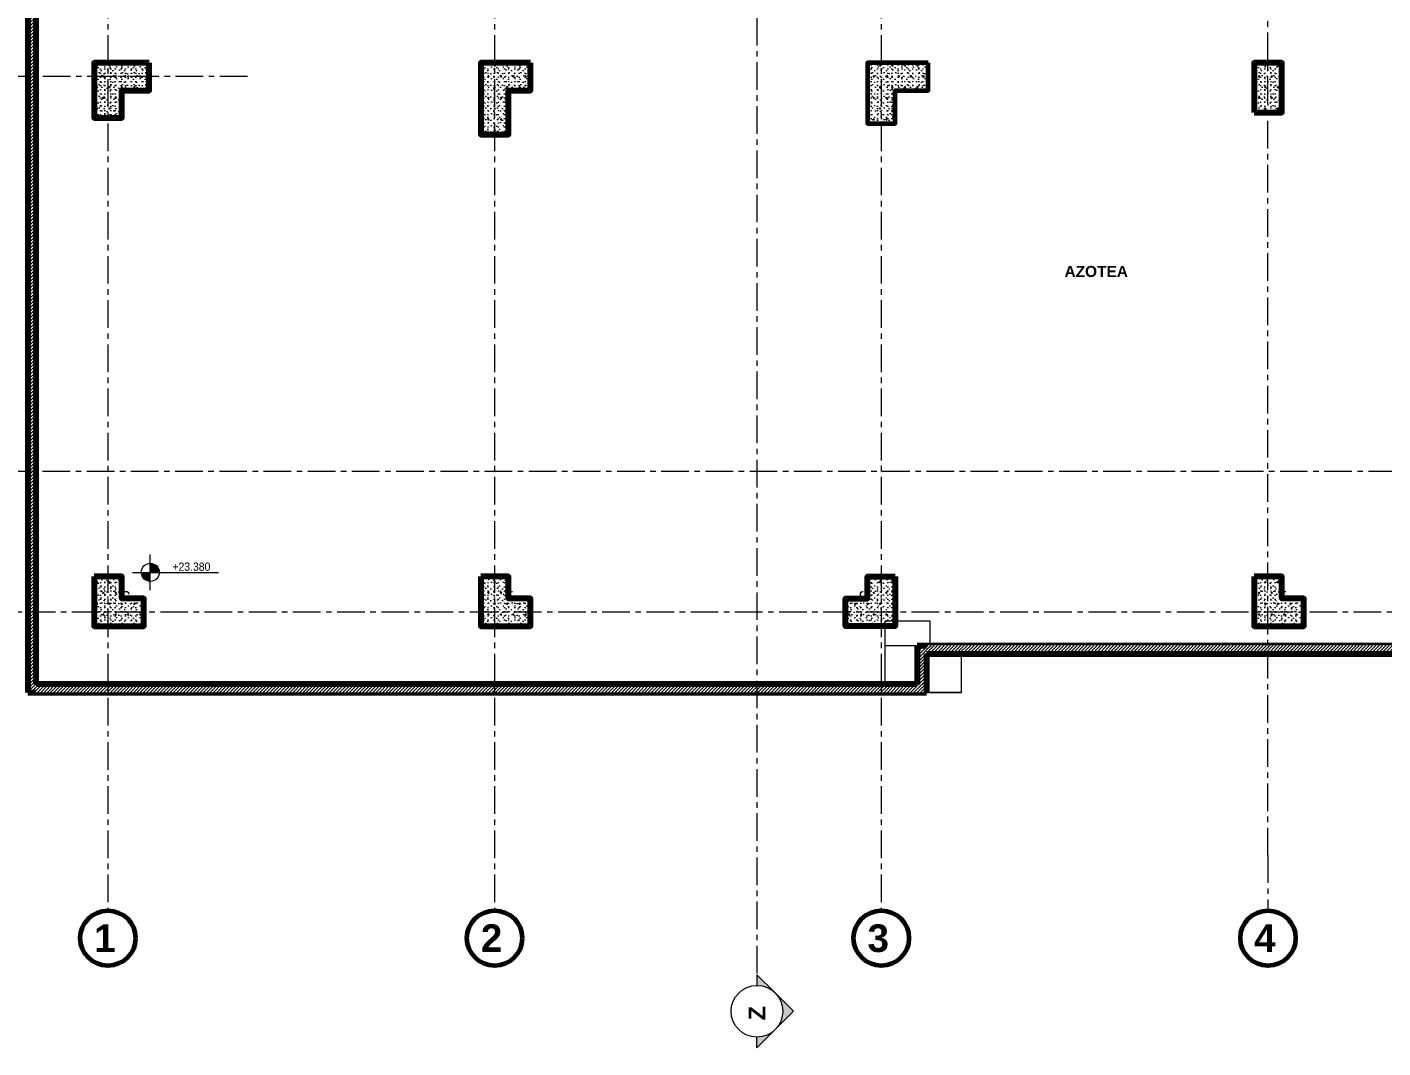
# Model space of a CAD drawing. Header units: inches. Extents: x -38 to 5698, y -33 to 92.
# Drawn here: x 470.36 to 494.9, y -0.44 to 18.05 of the extents above; entities that cross this region are included whole.
import ezdxf

# ---------------------------------------------------------------- set-up
doc = ezdxf.new("R2010")
doc.units = ezdxf.units.IN
doc.header["$MEASUREMENT"] = 0
doc.set_wipeout_variables(frame=1)
doc.linetypes.add('Punto & Raya', pattern=[0.65, 0.5, -0.075, 0, -0.075])
doc.linetypes.add('Wipeout_Contour', pattern=[1, 0, -1])
for name, color, linetype in [('02 _ ARQ _ ALB _ Ejes Generales', 7, 'Continuous'), ('02 _ ARQ _ ZON _ Espacio.3D', 7, 'Continuous'), ('08 _ STR _ EXT _ 06 Columnas', 7, 'Continuous'), ('08 _ STR _ EXT _ 07 Losa Aligerada', 7, 'Continuous'), ('Estructura - 04 MURO', 7, 'Continuous'), ('Marcador - Secciones', 251, 'Continuous'), ('MEP - HVAC', 7, 'Continuous'), ('Notas - Textos', 7, 'Continuous')]:
    doc.layers.add(name, color=color, linetype=linetype)
doc.styles.add('Estilo_Generado_1', font='swisseb.ttf')
doc.styles.add('Estilo_Generado_4', font='swisse.ttf')
pattern_1 = [(45, (462.50006, 3e-09), (-0.030052038, 0.030052038), [])]
pattern_2 = [(0, (462.50006, 3e-09), (0, 0.3897114), [0.024375, -0.200625]), (0, (462.61256, 0.19486), (0, 0.3897114), [0.024375, -0.200625]), (60, (462.50006, 3e-09), (-0.3375, 0.1948557), [0.024375, -0.200625]), (60, (462.72506, 3e-09), (-0.3375, 0.1948557), [0.024375, -0.200625]), (120, (462.52444, 3e-09), (0.3375, 0.1948557), [0.024375, -0.200625]), (120, (462.74944, 3e-09), (0.3375, 0.1948557), [0.024375, -0.200625]), (0, (462.50006, 0.0375), (0, 0.075), [0, -0.075, 0, -0.1125]), (45, (462.53756, 0.0375), (-0.05303301, 0.05303301), [0, -0.05625, 0, -0.09375])]

msp = doc.modelspace()

# ---------------------------------------------------------------- hatches: boundary and pattern name
at = {"linetype": 'Continuous', "lineweight": 13, "true_color": 0x636466}
for points in [[(472.588, 8.173), (472.426, 8.173), (472.438, 8.111), (472.474, 8.058), (472.526, 8.023), (472.588, 8.011)], [(472.588, 8.173), (472.751, 8.173), (472.739, 8.235), (472.703, 8.288), (472.651, 8.323), (472.588, 8.336)]]:
    msp.add_hatch(color=251, dxfattribs=at).paths.add_polyline_path(points)
at = {"layer": '08 _ STR _ EXT _ 06 Columnas', "linetype": 'Continuous', "lineweight": 9}
h = msp.add_hatch(dxfattribs=at)
h.set_pattern_fill('HORMIGÓN_EN_MASA_0002', style=0, pattern_type=2)
h.set_pattern_definition(pattern_2)
h.paths.add_polyline_path([(472.57, 17.4), (471.57, 17.4), (471.57, 16.4), (472.07, 16.4), (472.07, 16.9), (472.57, 16.9)])
h = msp.add_hatch(dxfattribs=at)
h.set_pattern_fill('HORMIGÓN_EN_MASA_0002', style=0, pattern_type=2)
h.set_pattern_definition(pattern_2)
h.paths.add_polyline_path([(479.47, 17.4), (478.57, 17.4), (478.57, 16.1), (479.07, 16.1), (479.07, 16.9), (479.47, 16.9)])
h = msp.add_hatch(dxfattribs=at)
h.set_pattern_fill('HORMIGÓN_EN_MASA_0002', style=0, pattern_type=2)
h.set_pattern_definition(pattern_2)
h.paths.add_polyline_path([(486.67, 17.4), (485.57, 17.4), (485.57, 16.3), (486.07, 16.3), (486.07, 16.9), (486.67, 16.9)])
h = msp.add_hatch(dxfattribs=at)
h.set_pattern_fill('HORMIGÓN_EN_MASA_0002', style=0, pattern_type=2)
h.set_pattern_definition(pattern_2)
h.paths.add_polyline_path([(492.57, 16.5), (493.07, 16.5), (493.07, 17.4), (492.57, 17.4)])
h = msp.add_hatch(dxfattribs=at)
h.set_pattern_fill('HORMIGÓN_EN_MASA_0002', style=0, pattern_type=2)
h.set_pattern_definition(pattern_2)
h.paths.add_polyline_path([(471.57, 8.1), (471.57, 7.2), (472.47, 7.2), (472.47, 7.7), (472.07, 7.7), (472.07, 8.1)])
h = msp.add_hatch(dxfattribs=at)
h.set_pattern_fill('HORMIGÓN_EN_MASA_0002', style=0, pattern_type=2)
h.set_pattern_definition(pattern_2)
h.paths.add_polyline_path([(478.57, 8.1), (478.57, 7.2), (479.47, 7.2), (479.47, 7.7), (479.07, 7.7), (479.07, 8.1)])
h = msp.add_hatch(dxfattribs=at)
h.set_pattern_fill('HORMIGÓN_EN_MASA_0002', style=0, pattern_type=2)
h.set_pattern_definition(pattern_2)
h.paths.add_polyline_path([(486.07, 8.1), (485.57, 8.1), (485.57, 7.7), (485.17, 7.7), (485.17, 7.2), (486.07, 7.2)])
h = msp.add_hatch(dxfattribs=at)
h.set_pattern_fill('HORMIGÓN_EN_MASA_0002', style=0, pattern_type=2)
h.set_pattern_definition(pattern_2)
h.paths.add_polyline_path([(492.57, 8.1), (492.57, 7.2), (493.47, 7.2), (493.47, 7.7), (493.07, 7.7), (493.07, 8.1)])
at = {"layer": 'Marcador - Secciones', "linetype": 'Continuous', "lineweight": 13}
for points in [[(483.57, 0.888), (483.57, 0.694, -0.198912), (483.901, 0.557)], [(483.901, -0.106), (484.233, 0.225), (483.901, 0.557, -0.414214)], [(483.57, -0.437), (483.901, -0.106, -0.198912), (483.57, -0.243)]]:
    msp.add_hatch(color=7, dxfattribs=at).paths.add_polyline_path(points)

# ---------------------------------------------------------------- linework, layer by layer
at = {"color": 251, "linetype": 'Continuous', "lineweight": 13, "true_color": 0x636466}
for p, q in [((472.588, 7.848), (472.588, 8.498)), ((472.263, 8.173), (473.822, 8.173))]:
    msp.add_line(p, q, dxfattribs=at)
msp.add_circle((472.588, 8.173), 0.163, dxfattribs=at)
at = {"layer": '02 _ ARQ _ ALB _ Ejes Generales', "color": 251, "linetype": 'Punto & Raya', "lineweight": 13}
for q in [(492.82, 3.05), (492.82, 2.05)]:
    msp.add_line((492.82, 3.05), q, dxfattribs=at)
at = {"layer": '02 _ ARQ _ ALB _ Ejes Generales', "color": 7, "linetype": 'Continuous', "lineweight": 60}
for centre in [(471.82, 1.55), (478.82, 1.55), (485.82, 1.55), (492.82, 1.55)]:
    msp.add_circle(centre, 0.5, dxfattribs=at)
at = {"layer": '02 _ ARQ _ ZON _ Espacio.3D', "color": 254, "linetype": 'Continuous', "lineweight": 0, "flags": 128}
msp.add_lwpolyline([(515.27, 40.25), (494.741, 40.25), (494.741, 40.95), (470.52, 40.95), (470.52, 6.15), (485.89, 6.15), (485.89, 7.296), (486.699, 7.296), (486.699, 6.85), (515.27, 6.85)], dxfattribs=at)
at = {"layer": '08 _ STR _ EXT _ 06 Columnas', "color": 7, "linetype": 'Continuous', "lineweight": 80, "flags": 128}
for points in [[(472.57, 17.4), (471.57, 17.4), (471.57, 16.4), (472.07, 16.4), (472.07, 16.9), (472.57, 16.9)], [(479.47, 17.4), (478.57, 17.4), (478.57, 16.1), (479.07, 16.1), (479.07, 16.9), (479.47, 16.9)], [(492.57, 16.5), (493.07, 16.5), (493.07, 17.4), (492.57, 17.4)], [(471.57, 8.1), (471.57, 7.2), (472.47, 7.2), (472.47, 7.7), (472.07, 7.7), (472.07, 8.1)], [(478.57, 8.1), (478.57, 7.2), (479.47, 7.2), (479.47, 7.7), (479.07, 7.7), (479.07, 8.1)], [(486.07, 8.1), (486.07, 7.2), (485.17, 7.2), (485.17, 7.7), (485.57, 7.7), (485.57, 8.1)], [(492.57, 8.1), (492.57, 7.2), (493.47, 7.2), (493.47, 7.7), (493.07, 7.7), (493.07, 8.1)]]:
    msp.add_lwpolyline(points, close=True, dxfattribs=at)
at = {"layer": '08 _ STR _ EXT _ 06 Columnas', "color": 7, "linetype": 'Continuous', "lineweight": 60, "flags": 128}
msp.add_lwpolyline([(486.67, 17.4), (485.57, 17.4), (485.57, 16.3), (486.07, 16.3), (486.07, 16.9), (486.67, 16.9)], close=True, dxfattribs=at)
at = {"layer": '08 _ STR _ EXT _ 07 Losa Aligerada', "color": 254, "linetype": 'Continuous', "lineweight": 18, "flags": 128}
msp.add_lwpolyline([(496.03, 41.1), (470.37, 41.1), (470.37, 6), (487.275, 6), (486.467, 6.15), (485.89, 6.15), (485.89, 6.85), (486.467, 6.85), (487.275, 6.7), (515.42, 6.7)], dxfattribs=at)
at = {"layer": 'Marcador - Secciones', "color": 7, "linetype": 'Continuous', "lineweight": 13, "flags": 128}
for points in [[(483.901, 0.557), (483.57, 0.888), (483.57, 0.694, -0.198912)], [(483.901, -0.106), (483.57, -0.437), (483.57, -0.243, 0.198912)]]:
    msp.add_lwpolyline(points, format="xyb", dxfattribs=at)
msp.add_lwpolyline([(483.901, 0.557), (484.233, 0.225), (483.901, -0.106)], dxfattribs=at)
at = {"layer": 'Marcador - Secciones', "color": 7, "linetype": 'Continuous', "lineweight": 13}
msp.add_circle((483.57, 0.225), 0.468, dxfattribs=at)
at = {"layer": 'MEP - HVAC', "color": 7, "linetype": 'Continuous', "lineweight": 13, "flags": 128}
for points in [[(472.091, 7.775, -1), (472.199, 7.775)], [(479.145, 7.721, -1), (479.145, 7.829)], [(485.495, 7.721, -1), (485.495, 7.829, -1)], [(493.145, 7.721, -1), (493.145, 7.829)]]:
    msp.add_lwpolyline(points, format="xyb", dxfattribs=at)

# ---------------------------------------------------------------- texts
at = {"color": 251, "lineweight": 13, "true_color": 0x636466, "insert": (472.988, 8.199), "char_height": 0.15, "attachment_point": 7, "style": 'Estilo_Generado_4'}
msp.add_mtext('\\A1;{\\W0.900000x;\\pql;\\fSwis721 Ex BT|b0|i0|c0|p34;+23.380}', dxfattribs=at)
at = {"layer": '02 _ ARQ _ ALB _ Ejes Generales', "color": 7, "lineweight": 30, "char_height": 0.5, "attachment_point": 1, "style": 'Estilo_Generado_1'}
for s, insert in [('\\A1;{\\pql;\\pt0;\\fSwis721 Ex BT|b1|i0|c0|p34;1}', (471.571, 1.8)), ('\\A1;{\\pql;\\pt0;\\fSwis721 Ex BT|b1|i0|c0|p34;2}', (478.571, 1.8)), ('\\A1;{\\pql;\\pt0;\\fSwis721 Ex BT|b1|i0|c0|p34;3}', (485.571, 1.8)), ('\\A1;{\\pql;\\pt0;\\fSwis721 Ex BT|b1|i0|c0|p34;4}', (492.571, 1.8))]:
    msp.add_mtext(s, dxfattribs=dict(at, insert=insert))
at = {"layer": 'Marcador - Secciones', "color": 5, "lineweight": 25, "insert": (483.72, 0.064), "char_height": 0.3, "attachment_point": 7, "rotation": 90, "style": 'Estilo_Generado_1'}
msp.add_mtext('\\A1;{\\pql;\\pt0;\\fSwis721 Ex BT|b1|i0|c0|p34;Z}', dxfattribs=at)
at = {"layer": 'Notas - Textos', "color": 251, "linetype": 'Continuous', "lineweight": 13, "insert": (489.711, 13.721), "char_height": 0.2, "attachment_point": 2, "style": 'Estilo_Generado_1'}
msp.add_mtext('\\A1;{\\pqc;\\fSwis721 Ex BT|b1|i0|c0|p34;AZOTEA}', dxfattribs=at)

# ---------------------------------------------------------------- next in the draw order: wipeouts: each hides what was drawn before it
at = {"color": 254, "linetype": 'Wipeout_Contour', "lineweight": 0, "ltscale": 12132.650556}
msp.add_wipeout([(486.467, 6.85), (486.64, 6.818), (486.64, 6.85)], dxfattribs=at).dxf.layer = 'Estructura - 04 MURO'
at = {"color": 254, "linetype": 'Wipeout_Contour', "lineweight": 0, "ltscale": 12084.308391}
msp.add_wipeout([(470.52, 6.15), (470.37, 6), (470.52, 6)], dxfattribs=at).dxf.layer = 'Estructura - 04 MURO'

# ---------------------------------------------------------------- next in the draw order: hatches: boundary and pattern name
at = {"layer": 'Estructura - 04 MURO', "linetype": 'Continuous', "lineweight": 5}
h = msp.add_hatch(dxfattribs=at)
h.set_pattern_fill('LADRILLO_COMÚN_0002', color=252, style=0, pattern_type=2)
h.set_pattern_definition(pattern_1)
h.paths.add_polyline_path([(486.467, 6.85), (486.64, 6.818), (486.64, 6.85)])
h = msp.add_hatch(dxfattribs=at)
h.set_pattern_fill('LADRILLO_COMÚN_0002', color=252, style=0, pattern_type=2)
h.set_pattern_definition(pattern_1)
h.paths.add_polyline_path([(470.52, 6.15), (470.37, 6), (470.52, 6)])

# ---------------------------------------------------------------- next in the draw order: wipeouts: each hides what was drawn before it
at = {"color": 254, "linetype": 'Wipeout_Contour', "lineweight": 0, "ltscale": 16113.38631}
msp.add_wipeout([(470.52, 6.15), (470.52, 40.95), (470.37, 40.95), (470.37, 6.15)], dxfattribs=at).dxf.layer = 'Estructura - 04 MURO'

# ---------------------------------------------------------------- next in the draw order: hatches: boundary and pattern name
at = {"layer": 'Estructura - 04 MURO', "linetype": 'Continuous', "lineweight": 5}
h = msp.add_hatch(dxfattribs=at)
h.set_pattern_fill('LADRILLO_COMÚN_0002', color=252, style=0, pattern_type=2)
h.set_pattern_definition(pattern_1)
h.paths.add_polyline_path([(470.52, 6.15), (470.52, 40.95), (470.37, 40.95), (470.37, 6.15)])

# ---------------------------------------------------------------- next in the draw order: linework, layer by layer
at = {"layer": '02 _ ARQ _ ALB _ Ejes Generales', "color": 251, "linetype": 'Punto & Raya', "lineweight": 13}
for p, q in [((474.345, 17.15), (467.345, 17.15)), ((518.07, 7.45), (467.345, 7.45))]:
    msp.add_line(p, q, dxfattribs=at)
at = {"layer": 'Marcador - Secciones', "color": 251, "linetype": 'Punto & Raya', "lineweight": 13}
msp.add_line((467.438, 10.002), (508.851, 10.002), dxfattribs=at)

# ---------------------------------------------------------------- next in the draw order: wipeouts: each hides what was drawn before it
at = {"color": 254, "linetype": 'Wipeout_Contour', "lineweight": 0, "ltscale": 12085.160125}
msp.add_wipeout([(470.37, 6.15), (470.37, 6), (470.52, 6.15)], dxfattribs=at).dxf.layer = 'Estructura - 04 MURO'

# ---------------------------------------------------------------- next in the draw order: hatches: boundary and pattern name
at = {"layer": 'Estructura - 04 MURO', "linetype": 'Continuous', "lineweight": 5}
h = msp.add_hatch(dxfattribs=at)
h.set_pattern_fill('LADRILLO_COMÚN_0002', color=252, style=0, pattern_type=2)
h.set_pattern_definition(pattern_1)
h.paths.add_polyline_path([(470.37, 6.15), (470.37, 6), (470.52, 6.15)])

# ---------------------------------------------------------------- next in the draw order: linework, layer by layer
at = {"layer": 'Estructura - 04 MURO', "color": 7, "linetype": 'Continuous', "lineweight": 80}
msp.add_line((470.37, 41.1), (470.37, 6), dxfattribs=at)
at = {"layer": 'Estructura - 04 MURO', "color": 7, "linetype": 'Continuous', "lineweight": 80, "flags": 128}
for points in [[(470.52, 6.15), (470.52, 40.95)], [(470.37, 6), (486.64, 6)]]:
    msp.add_lwpolyline(points, dxfattribs=at)

# ---------------------------------------------------------------- next in the draw order: wipeouts: each hides what was drawn before it
at = {"color": 254, "linetype": 'Wipeout_Contour', "lineweight": 0, "ltscale": 16145.172603}
msp.add_wipeout([(486.467, 6.15), (470.52, 6.15), (470.52, 6), (486.467, 6)], dxfattribs=at).dxf.layer = 'Estructura - 04 MURO'

# ---------------------------------------------------------------- next in the draw order: hatches: boundary and pattern name
at = {"layer": 'Estructura - 04 MURO', "linetype": 'Continuous', "lineweight": 5}
h = msp.add_hatch(dxfattribs=at)
h.set_pattern_fill('LADRILLO_COMÚN_0002', color=252, style=0, pattern_type=2)
h.set_pattern_definition(pattern_1)
h.paths.add_polyline_path([(486.467, 6.15), (470.52, 6.15), (470.52, 6), (486.467, 6)])

# ---------------------------------------------------------------- next in the draw order: linework, layer by layer
at = {"layer": '02 _ ARQ _ ALB _ Ejes Generales', "color": 251, "linetype": 'Punto & Raya', "lineweight": 13}
for p, q in [((471.82, 45.9), (471.82, 2.05)), ((478.82, 45.9), (478.82, 2.05)), ((485.82, 45.9), (485.82, 2.05))]:
    msp.add_line(p, q, dxfattribs=at)
at = {"layer": 'Estructura - 04 MURO', "color": 7, "linetype": 'Continuous', "lineweight": 80, "flags": 128}
msp.add_lwpolyline([(486.467, 6.15), (470.52, 6.15)], dxfattribs=at)
at = {"layer": 'Marcador - Secciones', "color": 251, "linetype": 'Punto & Raya', "lineweight": 13}
msp.add_line((483.57, 46.211), (483.57, 0.888), dxfattribs=at)

# ---------------------------------------------------------------- next in the draw order: wipeouts: each hides what was drawn before it
at = {"color": 254, "linetype": 'Wipeout_Contour', "lineweight": 0, "ltscale": 16177.412213}
msp.add_wipeout([(486.467, 6), (486.64, 6), (486.64, 6.118), (486.467, 6.15)], dxfattribs=at).dxf.layer = 'Estructura - 04 MURO'

# ---------------------------------------------------------------- next in the draw order: hatches: boundary and pattern name
at = {"layer": 'Estructura - 04 MURO', "linetype": 'Continuous', "lineweight": 5}
h = msp.add_hatch(dxfattribs=at)
h.set_pattern_fill('LADRILLO_COMÚN_0002', color=252, style=0, pattern_type=2)
h.set_pattern_definition(pattern_1)
h.paths.add_polyline_path([(486.467, 6), (486.64, 6), (486.64, 6.118), (486.467, 6.15)])

# ---------------------------------------------------------------- next in the draw order: wipeouts: each hides what was drawn before it
at = {"color": 254, "linetype": 'Wipeout_Contour', "lineweight": 0, "ltscale": 12134.453427}
msp.add_wipeout([(486.64, 6.118), (486.64, 6), (487.275, 6)], dxfattribs=at).dxf.layer = 'Estructura - 04 MURO'

# ---------------------------------------------------------------- next in the draw order: wipeouts: each hides what was drawn before it
at = {"color": 254, "linetype": 'Wipeout_Contour', "lineweight": 0, "ltscale": 16179.031353}
msp.add_wipeout([(486.64, 6.7), (486.64, 6.118), (487.275, 6), (487.275, 6.7)], dxfattribs=at).dxf.layer = 'Estructura - 04 MURO'

# ---------------------------------------------------------------- next in the draw order: linework, layer by layer
at = {"layer": 'Estructura - 04 MURO', "color": 7, "linetype": 'Continuous', "lineweight": 13, "flags": 128}
msp.add_lwpolyline([(487.275, 6), (487.275, 6.7)], dxfattribs=at)

# ---------------------------------------------------------------- next in the draw order: wipeouts: each hides what was drawn before it
at = {"color": 254, "linetype": 'Wipeout_Contour', "lineweight": 0, "ltscale": 12132.647102}
msp.add_wipeout([(486.467, 6.15), (486.64, 6.118), (486.64, 6.15)], dxfattribs=at).dxf.layer = 'Estructura - 04 MURO'

# ---------------------------------------------------------------- next in the draw order: hatches: boundary and pattern name
at = {"layer": 'Estructura - 04 MURO', "linetype": 'Continuous', "lineweight": 5}
h = msp.add_hatch(dxfattribs=at)
h.set_pattern_fill('LADRILLO_COMÚN_0002', color=252, style=0, pattern_type=2)
h.set_pattern_definition(pattern_1)
h.paths.add_polyline_path([(486.467, 6.15), (486.64, 6.118), (486.64, 6.15)])

# ---------------------------------------------------------------- next in the draw order: linework, layer by layer
at = {"layer": 'Estructura - 04 MURO', "color": 7, "linetype": 'Continuous', "lineweight": 13, "flags": 128}
msp.add_lwpolyline([(487.275, 6), (486.64, 6)], dxfattribs=at)

# ---------------------------------------------------------------- next in the draw order: wipeouts: each hides what was drawn before it
at = {"color": 254, "linetype": 'Wipeout_Contour', "lineweight": 0, "ltscale": 16177.414801}
msp.add_wipeout([(486.467, 6.7), (486.467, 6.15), (486.64, 6.15), (486.64, 6.7)], dxfattribs=at).dxf.layer = 'Estructura - 04 MURO'

# ---------------------------------------------------------------- next in the draw order: hatches: boundary and pattern name
at = {"layer": 'Estructura - 04 MURO', "linetype": 'Continuous', "lineweight": 5}
h = msp.add_hatch(dxfattribs=at)
h.set_pattern_fill('LADRILLO_COMÚN_0002', color=252, style=0, pattern_type=2)
h.set_pattern_definition(pattern_1)
h.paths.add_polyline_path([(486.467, 6.7), (486.467, 6.15), (486.64, 6.15), (486.64, 6.7)])

# ---------------------------------------------------------------- next in the draw order: wipeouts: each hides what was drawn before it
at = {"color": 254, "linetype": 'Wipeout_Contour', "lineweight": 0, "ltscale": 16177.416615}
msp.add_wipeout([(486.467, 6.7), (486.64, 6.7), (486.64, 6.818), (486.467, 6.85)], dxfattribs=at).dxf.layer = 'Estructura - 04 MURO'

# ---------------------------------------------------------------- next in the draw order: hatches: boundary and pattern name
at = {"layer": 'Estructura - 04 MURO', "linetype": 'Continuous', "lineweight": 5}
h = msp.add_hatch(dxfattribs=at)
h.set_pattern_fill('LADRILLO_COMÚN_0002', color=252, style=0, pattern_type=2)
h.set_pattern_definition(pattern_1)
h.paths.add_polyline_path([(486.467, 6.7), (486.64, 6.7), (486.64, 6.818), (486.467, 6.85)])

# ---------------------------------------------------------------- next in the draw order: linework, layer by layer
at = {"layer": 'Estructura - 04 MURO', "color": 7, "linetype": 'Continuous', "lineweight": 80}
msp.add_line((486.64, 6.7), (486.64, 6), dxfattribs=at)
at = {"layer": 'Estructura - 04 MURO', "color": 7, "linetype": 'Continuous', "lineweight": 80, "flags": 128}
for points in [[(486.467, 6.85), (515.27, 6.85)], [(486.467, 6.85), (486.467, 6.15)]]:
    msp.add_lwpolyline(points, dxfattribs=at)

# ---------------------------------------------------------------- next in the draw order: wipeouts: each hides what was drawn before it
at = {"color": 254, "linetype": 'Wipeout_Contour', "lineweight": 0, "ltscale": 12134.456655}
msp.add_wipeout([(487.275, 6.7), (486.64, 6.818), (486.64, 6.7)], dxfattribs=at).dxf.layer = 'Estructura - 04 MURO'

# ---------------------------------------------------------------- next in the draw order: hatches: boundary and pattern name
at = {"layer": 'Estructura - 04 MURO', "linetype": 'Continuous', "lineweight": 5}
h = msp.add_hatch(dxfattribs=at)
h.set_pattern_fill('LADRILLO_COMÚN_0002', color=252, style=0, pattern_type=2)
h.set_pattern_definition(pattern_1)
h.paths.add_polyline_path([(487.275, 6.7), (486.64, 6.818), (486.64, 6.7)])

# ---------------------------------------------------------------- next in the draw order: wipeouts: each hides what was drawn before it
at = {"color": 254, "linetype": 'Wipeout_Contour', "lineweight": 0, "ltscale": 20280.577584}
msp.add_wipeout([(515.27, 6.85), (486.64, 6.85), (486.64, 6.818), (487.275, 6.7), (515.27, 6.7)], dxfattribs=at).dxf.layer = 'Estructura - 04 MURO'

# ---------------------------------------------------------------- next in the draw order: hatches: boundary and pattern name
at = {"layer": 'Estructura - 04 MURO', "linetype": 'Continuous', "lineweight": 5}
h = msp.add_hatch(dxfattribs=at)
h.set_pattern_fill('LADRILLO_COMÚN_0002', color=252, style=0, pattern_type=2)
h.set_pattern_definition(pattern_1)
h.paths.add_polyline_path([(515.27, 6.85), (486.64, 6.85), (486.64, 6.818), (487.275, 6.7), (515.27, 6.7)])

# ---------------------------------------------------------------- next in the draw order: linework, layer by layer
at = {"layer": '02 _ ARQ _ ALB _ Ejes Generales', "color": 251, "linetype": 'Punto & Raya', "lineweight": 13}
msp.add_line((492.82, 3.05), (492.82, 44.9), dxfattribs=at)
at = {"layer": 'Estructura - 04 MURO', "color": 7, "linetype": 'Continuous', "lineweight": 80}
msp.add_line((486.64, 6.7), (515.42, 6.7), dxfattribs=at)

doc.saveas('drawing.dxf')
